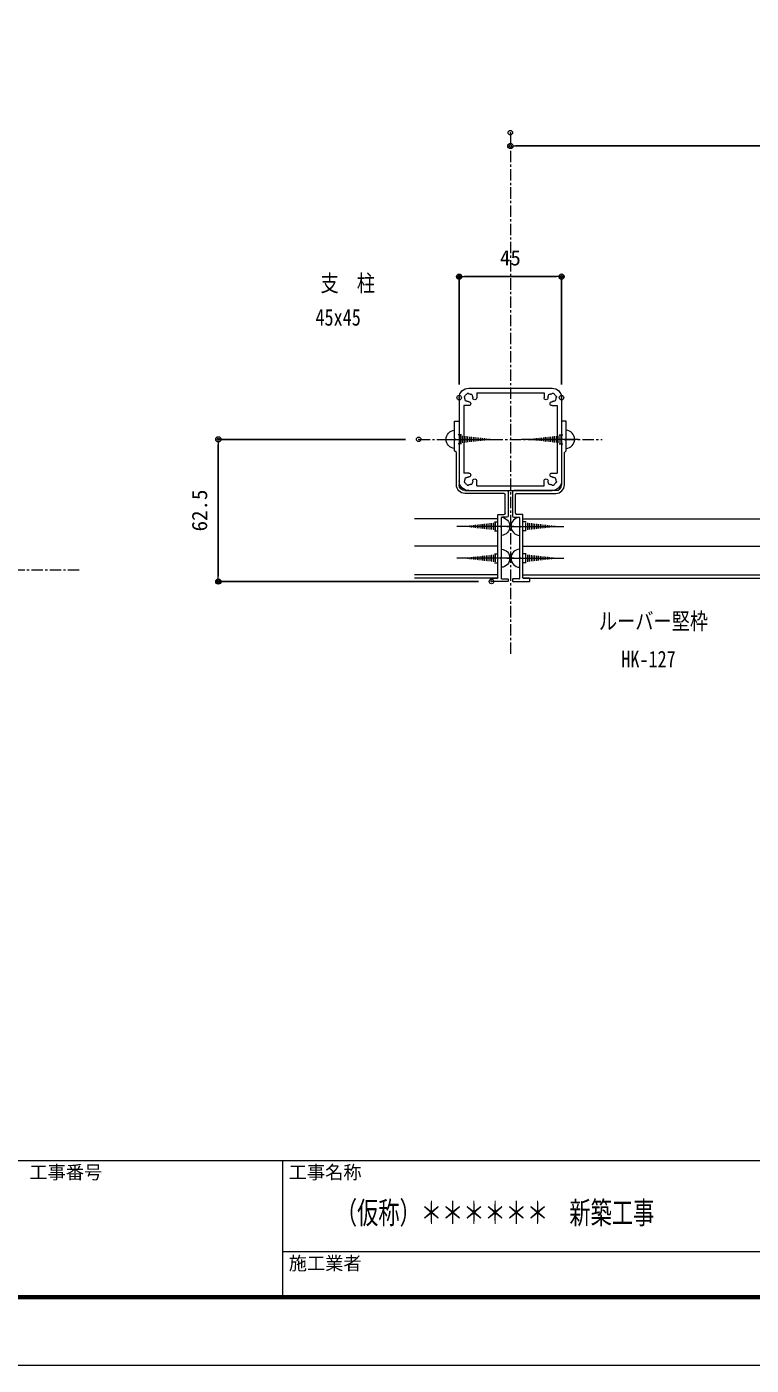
# Model space of a CAD drawing. Units: millimetres, scale not verified. Extents: x -1682 to 1682, y -1188 to 1188.
# Drawn here: x 217 to 854, y -1188 to -12 of the extents above; entities that cross this region are included whole.
import ezdxf
from ezdxf.enums import TextEntityAlignment as Align

# ---------------------------------------------------------------- set-up
doc = ezdxf.new("R2010")
doc.units = ezdxf.units.MM
doc.header["$LTSCALE"] = 8
doc.header["$PDMODE"] = 32
doc.header["$PDSIZE"] = 4
doc.linetypes.add('USER1', pattern=[2, 1.25, -0.25, 0.25, -0.25])
for name, color, linetype, lineweight in [('0-0_0', 7, 'Continuous', 18), ('0-1_DEFPOINTS', 7, 'Continuous', 18), ('0-5_WAKU', 7, 'Continuous', 18), ('0-7_2躯体線', 4, 'Continuous', 18), ('0-8_3中心線', 2, 'USER1', 18), ('0-9_41ｱﾙﾐ', 6, 'Continuous', 18), ('0-B_42ｱﾙﾐ部品', 6, 'Continuous', 18), ('0-E_4アルミ', 6, 'Continuous', 18), ('1-0_KIJUN-A', 2, 'USER1', 18), ('1-3_101', 7, 'Continuous', 18)]:
    doc.layers.add(name, color=color, linetype=linetype, lineweight=lineweight)
doc.layers.add('0-3_MOJI', color=7, linetype='Continuous')
doc.layers.add('0-A_1手摺寸法', color=7, linetype='Continuous')
doc.styles.add('ＭＳ ゴシック', font='')
doc.styles.get('ＭＳ ゴシック').set_extended_font_data('MS Gothic')

# ---------------------------------------------------------------- blocks, each defined once
blk = doc.blocks.new('_ORIGIN2')
at = {"layer": '0-0_0'}
blk.add_line((-0.5, 0), (-1, 0), dxfattribs=at)
for radius in [0.5, 0.25]:
    blk.add_circle((0, 0), radius, dxfattribs=at)
blk = doc.blocks.new('D27')
at = {"layer": '0-1_DEFPOINTS'}
for p in [(687.804, -1848.112), (1287.804, -1848.112), (1287.804, -1859.767)]:
    blk.add_point(p, dxfattribs=at)
at = {"layer": '0-A_1手摺寸法'}
for p, q in [((687.804, -1859.612), (687.804, -1859.767)), ((692.404, -1859.767), (1283.204, -1859.767)), ((1287.804, -1859.612), (1287.804, -1859.767))]:
    blk.add_line(p, q, dxfattribs=at)
at = {"layer": '0-A_1手摺寸法', "xscale": 4.6, "yscale": 4.6, "rotation": 180}
blk.add_blockref('_ORIGIN2', (687.804, -1859.767), dxfattribs=at)
at = {"layer": '0-A_1手摺寸法', "xscale": 4.6, "yscale": 4.6}
blk.add_blockref('_ORIGIN2', (1287.804, -1859.767), dxfattribs=at)
at = {"layer": '0-A_1手摺寸法', "style": 'ＭＳ ゴシック'}
blk.add_text('Ｗ', height=13.49, dxfattribs=at).set_placement((978.604, -1854.017), align=Align.BOTTOM_LEFT)
blk = doc.blocks.new('D29')
at = {"layer": '0-1_DEFPOINTS'}
for p in [(642.804, -1974.583), (642.804, -2081.029), (732.804, -2081.029)]:
    blk.add_point(p, dxfattribs=at)
at = {"layer": '0-A_1手摺寸法'}
for p, q in [((642.804, -2069.529), (642.804, -1974.583)), ((728.204, -1974.583), (647.404, -1974.583)), ((732.804, -2069.529), (732.804, -1974.583))]:
    blk.add_line(p, q, dxfattribs=at)
at = {"layer": '0-A_1手摺寸法', "xscale": 4.6, "yscale": 4.6, "rotation": 180}
blk.add_blockref('_ORIGIN2', (642.804, -1974.583), dxfattribs=at)
at = {"layer": '0-A_1手摺寸法', "xscale": 4.6, "yscale": 4.6}
blk.add_blockref('_ORIGIN2', (732.804, -1974.583), dxfattribs=at)
at = {"layer": '0-A_1手摺寸法', "style": 'ＭＳ ゴシック'}
blk.add_text('45', height=13.49, dxfattribs=at).set_placement((678.604, -1968.833), align=Align.BOTTOM_LEFT)
blk = doc.blocks.new('D45')
at = {"layer": '0-1_DEFPOINTS'}
for p in [(607.19, -2117.629), (431.032, -2242.628), (671.235, -2242.628)]:
    blk.add_point(p, dxfattribs=at)
at = {"layer": '0-A_1手摺寸法'}
for p, q in [((595.69, -2117.629), (431.032, -2117.629)), ((431.032, -2122.229), (431.032, -2238.028)), ((659.735, -2242.628), (431.032, -2242.628))]:
    blk.add_line(p, q, dxfattribs=at)
at = {"layer": '0-A_1手摺寸法', "xscale": 4.6, "yscale": 4.6}
for p, rotation in [((431.032, -2117.629), 90), ((431.032, -2242.628), 270)]:
    blk.add_blockref('_ORIGIN2', p, dxfattribs=dict(at, rotation=rotation))
at = {"layer": '0-A_1手摺寸法', "style": 'ＭＳ ゴシック'}
blk.add_text('62.5', height=13.49, rotation=90, dxfattribs=at).set_placement((425.282, -2198.528), align=Align.BOTTOM_LEFT)
blk = doc.blocks.new('HK-013')
at = {"layer": '0-B_42ｱﾙﾐ部品'}
for p, q in [((-22.5, 18.3), (-22.5, -18.3)), ((-22.5, 18.3), (-22.5, 18.3)), ((18.3, 22.5), (-18.3, 22.5)), ((14.8, 20.5), (-14.8, 20.5)), ((-14.8, 20.5), (-14.8, 18.3)), ((14.8, 20.5), (14.8, 18.3)), ((22.5, 18.3), (22.5, -18.3)), ((-20.5, 14.8), (-20.5, -14.8)), ((-18.3, 14.8), (-20.5, 14.8)), ((18.3, 14.8), (20.5, 14.8)), ((20.5, 14.8), (20.5, -14.8)), ((-18.3, -14.8), (-20.5, -14.8)), ((18.3, -14.8), (20.5, -14.8)), ((-22.5, -18.3), (-22.5, -18.3)), ((18.3, -22.5), (-18.3, -22.5)), ((-14.8, -20.5), (-14.8, -18.3)), ((14.8, -20.5), (-14.8, -20.5)), ((14.8, -20.5), (14.8, -18.3))]:
    blk.add_line(p, q, dxfattribs=at)
for centre, radius, start, end in [((-18.3, 18.3), 4.2, 90, 180), ((-19.749, 18.688), 0.5, 165, 232.97569), ((-19.749, 18.688), 0.5, 97.02431, 165), ((-18.3, 18.3), 1.75, 180.35889, 195), ((-18.3, 18.3), 1.75, 195, 209.64111), ((-18.3, 18.3), 1.75, 135, 149.64111), ((-18.3, 18.3), 1.75, 120.35889, 135), ((-18.688, 19.749), 0.5, 105, 172.97569), ((-18.688, 19.749), 0.5, 37.02431, 105), ((-18.3, 18.3), 1.75, 75, 89.64111), ((-18.3, 18.3), 1.75, 60.35889, 75), ((-17.239, 19.361), 0.5, 45, 112.97569), ((-17.239, 19.361), 0.5, 337.02431, 45), ((-18.3, 18.3), 1.75, 15, 29.64111), ((-18.3, 18.3), 1.75, 0.35889, 15), ((-15.675, 18.3), 0.875, 180, 0), ((15.675, 18.3), 0.875, 180, 360), ((18.3, 18.3), 1.75, 165, 179.64111), ((18.3, 18.3), 1.75, 150.35889, 165), ((17.239, 19.361), 0.5, 135, 202.97569), ((17.239, 19.361), 0.5, 67.02431, 135), ((18.3, 18.3), 1.75, 105, 119.64111), ((18.3, 18.3), 1.75, 90.35889, 105), ((18.688, 19.749), 0.5, 75, 142.97569), ((18.3, 18.3), 4.2, 0, 90), ((18.688, 19.749), 0.5, 7.02431, 75), ((18.3, 18.3), 1.75, 45, 59.64111), ((18.3, 18.3), 1.75, 30.35889, 45), ((19.749, 18.688), 0.5, 15, 82.97569), ((18.3, 18.3), 1.75, 330.35889, 345), ((18.3, 18.3), 1.75, 345, 359.64111), ((19.749, 18.688), 0.5, 307.02431, 15), ((-19.361, 17.239), 0.5, 157.02431, 225), ((-19.361, 17.239), 0.5, 225, 292.97569), ((-18.3, 18.3), 1.75, 240.35889, 255), ((-18.3, 18.3), 1.75, 255, 270), ((-18.3, 15.675), 0.875, 270, 90), ((18.3, 15.675), 0.875, 90, 270), ((18.3, 18.3), 1.75, 270, 285), ((18.3, 18.3), 1.75, 285, 299.64111), ((19.361, 17.239), 0.5, 247.02431, 315), ((19.361, 17.239), 0.5, 315, 22.97569), ((-18.3, -18.3), 1.75, 150.35889, 165), ((-19.361, -17.239), 0.5, 135, 202.97569), ((-19.361, -17.239), 0.5, 67.02431, 135), ((-18.3, -18.3), 1.75, 105, 119.64111), ((-18.3, -18.3), 1.75, 90, 105), ((-18.3, -15.675), 0.875, 270, 90), ((-15.675, -18.3), 0.875, 360, 180), ((15.675, -18.3), 0.875, 0, 180), ((18.3, -15.675), 0.875, 90, 270), ((18.3, -18.3), 1.75, 75, 90), ((18.3, -18.3), 1.75, 60.35889, 75), ((19.361, -17.239), 0.5, 45, 112.97569), ((19.361, -17.239), 0.5, 337.02431, 45), ((18.3, -18.3), 1.75, 15, 29.64111), ((-18.3, -18.3), 4.2, 180, 270), ((-19.749, -18.688), 0.5, 127.02431, 195), ((-19.749, -18.688), 0.5, 195, 262.97569), ((-18.3, -18.3), 1.75, 165, 179.64111), ((-18.3, -18.3), 1.75, 210.35889, 225), ((-18.3, -18.3), 1.75, 225, 239.64111), ((-18.688, -19.749), 0.5, 187.02431, 255), ((-18.688, -19.749), 0.5, 255, 322.97569), ((-18.3, -18.3), 1.75, 270.35889, 285), ((-18.3, -18.3), 1.75, 285, 299.64111), ((-17.239, -19.361), 0.5, 247.02431, 315), ((-17.239, -19.361), 0.5, 315, 22.97569), ((-18.3, -18.3), 1.75, 330.35889, 345), ((-18.3, -18.3), 1.75, 345, 359.64111), ((18.3, -18.3), 1.75, 180.35889, 195), ((18.3, -18.3), 1.75, 195, 209.64111), ((17.239, -19.361), 0.5, 157.02431, 225), ((17.239, -19.361), 0.5, 225, 292.97569), ((18.3, -18.3), 1.75, 240.35889, 255), ((18.3, -18.3), 1.75, 255, 269.64111), ((18.688, -19.749), 0.5, 217.02431, 285), ((18.3, -18.3), 4.2, 270, 360), ((18.688, -19.749), 0.5, 285, 352.97569), ((18.3, -18.3), 1.75, 300.35889, 315), ((18.3, -18.3), 1.75, 315, 329.64111), ((19.749, -18.688), 0.5, 277.02431, 345), ((18.3, -18.3), 1.75, 0.35889, 15), ((19.749, -18.688), 0.5, 345, 52.97569)]:
    blk.add_arc(centre, radius, start, end, dxfattribs=at)
blk = doc.blocks.new('A$C297F129C')
at = {"layer": '1-3_101'}
for p, q in [((0, 39.5), (0, 28.75)), ((19, 40), (0.5, 40)), ((1.25, 30), (1.25, 38.25)), ((1.75, 38.75), (19.003, 38.75)), ((4.3, 29.5), (1.75, 29.5)), ((0.5, 28.25), (2.8, 28.25)), ((4.5, 1.7), (4.5, 29.3)), ((0, 1), (0, 0.2)), ((2.8, 1.2), (0.2, 1.2)), ((0.2, 0), (7.3, 0)), ((7.3, 1.5), (4.7, 1.5)), ((7.5, 0.2), (7.5, 1.3))]:
    blk.add_line(p, q, dxfattribs=at)
for points in [[(23.5, 70.5), (21.5, 70.5), (21.5, 42.5)], [(22.753, 42.5), (22.753, 56.753), (23.5, 57.5), (23.5, 61.98), (23.2, 62.5), (23.5, 63.02), (23.5, 70.5)], [(3, 28.05), (3, 24.77), (3.3, 24.25), (3, 23.73), (3, 10.77), (3.3, 10.25), (3, 9.73), (3, 1.4)]]:
    blk.add_lwpolyline(points, dxfattribs=at)
for centre, radius, start, end in [((19, 42.5), 2.5, 270, 0), ((19.003, 42.5), 3.75, 270, 0), ((0.5, 39.5), 0.5, 90, 180), ((1.75, 38.25), 0.5, 90, 180), ((1.75, 30), 0.5, 180, 270), ((4.3, 29.3), 0.2, 0, 90), ((0.5, 28.75), 0.5, 180, 270), ((2.8, 28.05), 0.2, 0, 90), ((0.2, 1), 0.2, 90, 180), ((0.2, 0.2), 0.2, 180, 270), ((2.8, 1.4), 0.2, 270, 0), ((4.7, 1.7), 0.2, 180, 270), ((7.3, 1.3), 0.2, 0, 90), ((7.3, 0.2), 0.2, 270, 0)]:
    blk.add_arc(centre, radius, start, end, dxfattribs=at)
blk = doc.blocks.new('A$C3D1E4F94')
at = {"layer": '0-7_2躯体線'}
for p, q in [((8, 11), (8, 50.088)), ((6.921, 35.525), (9.079, 35.525)), ((7.101, 37.125), (8.899, 37.125)), ((7.281, 38.725), (8.719, 38.725)), ((7.461, 40.325), (8.539, 40.325)), ((7.64, 41.925), (8.36, 41.925)), ((7.82, 43.525), (8.18, 43.525)), ((5.663, 24.325), (10.337, 24.325)), ((5.843, 25.925), (10.157, 25.925)), ((6.022, 27.525), (9.978, 27.525)), ((6.202, 29.125), (9.798, 29.125)), ((6.382, 30.725), (9.618, 30.725)), ((6.562, 32.325), (9.438, 32.325)), ((6.742, 33.925), (9.258, 33.925)), ((4, 17), (4, 14)), ((4.764, 16.325), (11.236, 16.325)), ((4.944, 17.925), (11.056, 17.925)), ((5.124, 19.525), (10.876, 19.525)), ((5.303, 21.125), (10.697, 21.125)), ((5.483, 22.725), (10.517, 22.725)), ((12, 17), (12, 14))]:
    blk.add_line(p, q, dxfattribs=at)
blk.add_arc((8, 11.537), 8.018, 183.8385, 356.1615, dxfattribs=at)
at = {"layer": '0-E_4アルミ'}
blk.add_line((8, 0), (8, 30), dxfattribs=at)

msp = doc.modelspace()

# ---------------------------------------------------------------- linework, layer by layer
at = {"layer": '0-1_DEFPOINTS', "color": 5}
msp.add_lwpolyline([(-1682, 1188), (-1682, -1188), (1682, -1188)], dxfattribs=at)
at = {"layer": '0-5_WAKU'}
for p, q in [((-1602, -1008), (1598, -1008)), ((442, -1008), (442, -1128)), ((442, -1088), (1450, -1088)), ((-1603.2, -1129.2), (1599.2, -1129.2)), ((-1602.6, -1128.6), (1598.6, -1128.6)), ((-1602, -1128), (1598, -1128)), ((-1601.4, -1127.4), (1597.4, -1127.4)), ((-1600.8, -1126.8), (1596.8, -1126.8))]:
    msp.add_line(p, q, dxfattribs=at)
at = {"layer": '0-8_3中心線'}
for p, q in [((642.36, -104.65), (642.36, -564.168)), ((561.746, -374.168), (722.973, -374.168))]:
    msp.add_line(p, q, dxfattribs=at)
at = {"layer": '0-9_41ｱﾙﾐ'}
for p, q in [((631.36, -444.168), (557.979, -444.168)), ((653.36, -444.168), (1399.36, -444.168)), ((631.36, -468.168), (557.979, -468.168)), ((653.36, -468.168), (1399.36, -468.168)), ((631.36, -493.368), (557.979, -493.368)), ((653.36, -493.368), (1399.36, -493.368)), ((630.96, -496.168), (557.979, -496.168)), ((653.76, -496.168), (1399.36, -496.168))]:
    msp.add_line(p, q, dxfattribs=at)
at = {"layer": '1-0_KIJUN-A'}
msp.add_line((-1362.66, -488.894), (264.192, -488.894), dxfattribs=at)

# ---------------------------------------------------------------- block references
at = {"layer": '0-9_41ｱﾙﾐ', "xscale": -2, "yscale": 2}
msp.add_blockref('HK-013', (642.36, -374.168), dxfattribs=at)
at = {"layer": '0-A_1手摺寸法'}
for name in ['D27', 'D29', 'D45']:
    msp.add_blockref(name, (-45.445, 1743.461), dxfattribs=at)
at = {"layer": '0-A_1手摺寸法', "yscale": 2}
for p, xscale in [((640.36, -499.168), -2), ((644.36, -499.168), 2)]:
    msp.add_blockref('A$C297F129C', p, dxfattribs=dict(at, xscale=xscale))
at = {"layer": '0-A_1手摺寸法', "xscale": -1}
for p, rotation in [((582.36, -382.168), 270), ((645.36, -442.668), 90), ((645.36, -470.668), 90)]:
    msp.add_blockref('A$C3D1E4F94', p, dxfattribs=dict(at, rotation=rotation))
at = {"layer": '0-A_1手摺寸法'}
for p, rotation in [((702.36, -382.168), 90), ((639.36, -442.668), 270), ((639.36, -470.668), 270)]:
    msp.add_blockref('A$C3D1E4F94', p, dxfattribs=dict(at, rotation=rotation))

# ---------------------------------------------------------------- texts
at = {"layer": '0-0_0', "style": 'ＭＳ ゴシック'}
for s, height, width, p in [('支\u3000柱', 14.66, 0.8, (475.401, -248.693)), ('45x45', 14.66, 0.8, (470.969, -278.626)), ('ルーバー堅枠', 14.66, 0.8, (720.201, -545.708)), ('HK-127', 14.66, 0.8, (739.862, -579.06)), ('（仮称）＊＊＊＊＊＊\u3000新築工事', 19.55, 0.7, (488.933, -1069.614))]:
    msp.add_text(s, height=height, dxfattribs=dict(at, width=width)).set_placement(p, align=Align.BOTTOM_LEFT)
at = {"layer": '0-3_MOJI', "style": 'ＭＳ ゴシック'}
for s, p in [('工事番号', (219.508, -1027.794)), ('工事名称', (447.508, -1027.794)), ('施工業者', (447.508, -1107.794))]:
    msp.add_text(s, height=11.73, dxfattribs=at).set_placement(p, align=Align.BOTTOM_LEFT)

doc.saveas('drawing.dxf')
